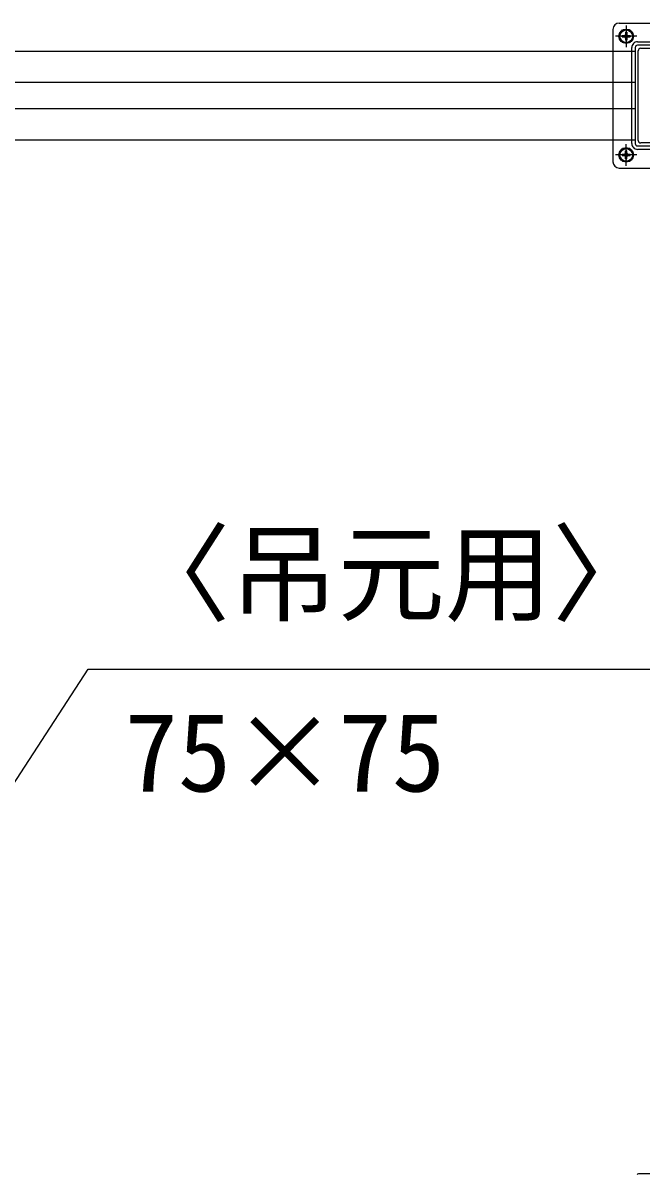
# Model space of a CAD drawing. Units: millimetres, scale not verified. Extents: x -4375 to 4375, y -6502 to 6475.
# Drawn here: x 377 to 868, y 1622 to 2535 of the extents above; entities that cross this region are included whole.
import ezdxf
from ezdxf.enums import TextEntityAlignment as Align

# ---------------------------------------------------------------- set-up
doc = ezdxf.new("R2010")
doc.units = ezdxf.units.MM
doc.header["$LTSCALE"] = 30
for name, color, linetype in [('0-2_YKK_13', 4, 'Continuous'), ('0-3_YKK_A1', 4, 'Continuous'), ('0-4_YKK_D', 6, 'Continuous')]:
    doc.layers.add(name, color=color, linetype=linetype)
doc.styles.add('ＭＳ ゴシック', font='')
doc.styles.get('ＭＳ ゴシック').set_extended_font_data('MS Gothic')

msp = doc.modelspace()

# ---------------------------------------------------------------- linework, layer by layer
at = {"layer": '0-2_YKK_13'}
for p, q in [((845, 2530.2), (845, 2425.2)), ((849.75, 2524.7), (852.64, 2529.7)), ((850, 2535.2), (955, 2535.2)), ((852.64, 2529.7), (858.36, 2529.7)), ((855.5, 2533.27), (855.5, 2516.13)), ((861.25, 2524.7), (858.36, 2529.7)), ((864.03, 2524.7), (846.97, 2524.7)), ((849.75, 2524.7), (852.64, 2519.7)), ((852.35, 2525.2), (854, 2525.2)), ((852.35, 2524.2), (852.35, 2525.2)), ((852.35, 2524.2), (854, 2524.2)), ((855, 2527.85), (855, 2526.2)), ((855, 2527.85), (856, 2527.85)), ((855, 2523.2), (855, 2521.55)), ((856, 2521.55), (855, 2521.55)), ((856, 2527.85), (856, 2526.2)), ((856, 2523.2), (856, 2521.55)), ((857, 2525.2), (858.65, 2525.2)), ((857, 2524.2), (858.65, 2524.2)), ((861.25, 2524.7), (858.36, 2519.7)), ((858.65, 2525.2), (858.65, 2524.2)), ((864.5, 2520.32), (940.5, 2520.32)), ((858.36, 2519.7), (852.64, 2519.7)), ((859.88, 2439.7), (859.88, 2515.7)), ((862.65, 2515.7), (862.65, 2439.7)), ((940.5, 2517.55), (864.5, 2517.55)), ((855.5, 2422.13), (855.5, 2439.27)), ((864.5, 2437.85), (940.5, 2437.85)), ((864.03, 2430.7), (846.97, 2430.7)), ((849.75, 2430.7), (852.64, 2435.7)), ((849.75, 2430.7), (852.64, 2425.7)), ((852.35, 2431.2), (854, 2431.2)), ((852.35, 2431.2), (852.35, 2430.2)), ((852.35, 2430.2), (854, 2430.2)), ((858.36, 2435.7), (852.64, 2435.7)), ((855, 2432.2), (855, 2433.85)), ((856, 2433.85), (855, 2433.85)), ((855, 2427.55), (855, 2429.2)), ((856, 2432.2), (856, 2433.85)), ((856, 2427.55), (856, 2429.2)), ((857, 2431.2), (858.65, 2431.2)), ((857, 2430.2), (858.65, 2430.2)), ((861.25, 2430.7), (858.36, 2435.7)), ((861.25, 2430.7), (858.36, 2425.7)), ((858.65, 2430.2), (858.65, 2431.2)), ((940.5, 2435.08), (864.5, 2435.08)), ((850, 2420.2), (955, 2420.2)), ((852.64, 2425.7), (858.36, 2425.7)), ((855, 2427.55), (856, 2427.55))]:
    msp.add_line(p, q, dxfattribs=at)
for centre, radius in [((855.5, 2524.7), 5.75), ((855.5, 2524.7), 5), ((855.5, 2430.7), 5.75), ((855.5, 2430.7), 5)]:
    msp.add_circle(centre, radius, dxfattribs=at)
for centre, radius, start, end in [((850, 2530.2), 5, 90, 180), ((853, 2524.7), 3.5, 146.31949, 213.68051), ((854, 2526.2), 1, 270, 0), ((854, 2523.2), 1, 0, 90), ((857, 2526.2), 1, 180, 270), ((857, 2523.2), 1, 90, 180), ((864.5, 2515.7), 4.62, 90, 180.05582), ((858, 2524.7), 3.5, 326.31949, 33.68051), ((864.5, 2515.7), 1.85, 89.86045, 180), ((864.5, 2439.7), 4.62, 180, 270.05582), ((864.5, 2439.7), 1.85, 179.86045, 270), ((853, 2430.7), 3.5, 146.31949, 213.68051), ((854, 2432.2), 1, 270, 0), ((854, 2429.2), 1, 0, 90), ((857, 2432.2), 1, 180, 270), ((857, 2429.2), 1, 90, 180), ((858, 2430.7), 3.5, 326.31949, 33.68051), ((850, 2425.2), 5, 180, 270)]:
    msp.add_arc(centre, radius, start, end, dxfattribs=at)
at = {"layer": '0-3_YKK_A1'}
for p, q in [((518, 2512.7), (160, 2512.7)), ((862.65, 2512.7), (518, 2512.7)), ((865, 2442.2), (865, 2513.2)), ((867, 2515.2), (938, 2515.2)), ((518, 2488.2), (145.12, 2488.2)), ((862.65, 2488.2), (518, 2488.2)), ((862.65, 2467.2), (145.12, 2467.2)), ((160, 2442.7), (518, 2442.7)), ((518, 2442.7), (862.65, 2442.7)), ((938, 2440.2), (867, 2440.2)), ((939.79, 1623.2), (865.21, 1623.2))]:
    msp.add_line(p, q, dxfattribs=at)
for centre, radius, start, end in [((867, 2513.2), 2, 90, 180), ((867, 2442.2), 2, 180, 270), ((865.21, 1622.2), 1, 90, 177)]:
    msp.add_arc(centre, radius, start, end, dxfattribs=at)
at = {"layer": '0-4_YKK_D'}
msp.add_lwpolyline([(101.82, 1519.47), (428.95, 2023.2), (1218.54, 2023.2)], dxfattribs=at)

# ---------------------------------------------------------------- texts
at = {"layer": '0-4_YKK_D', "style": 'ＭＳ ゴシック'}
for s, p in [('〈吊元用〉中柱', (456.76, 2049.09)), ('75×75', (457.73, 1907.43))]:
    msp.add_text(s, height=62.32, dxfattribs=at).set_placement(p, align=Align.BOTTOM_LEFT)

doc.saveas('drawing.dxf')
